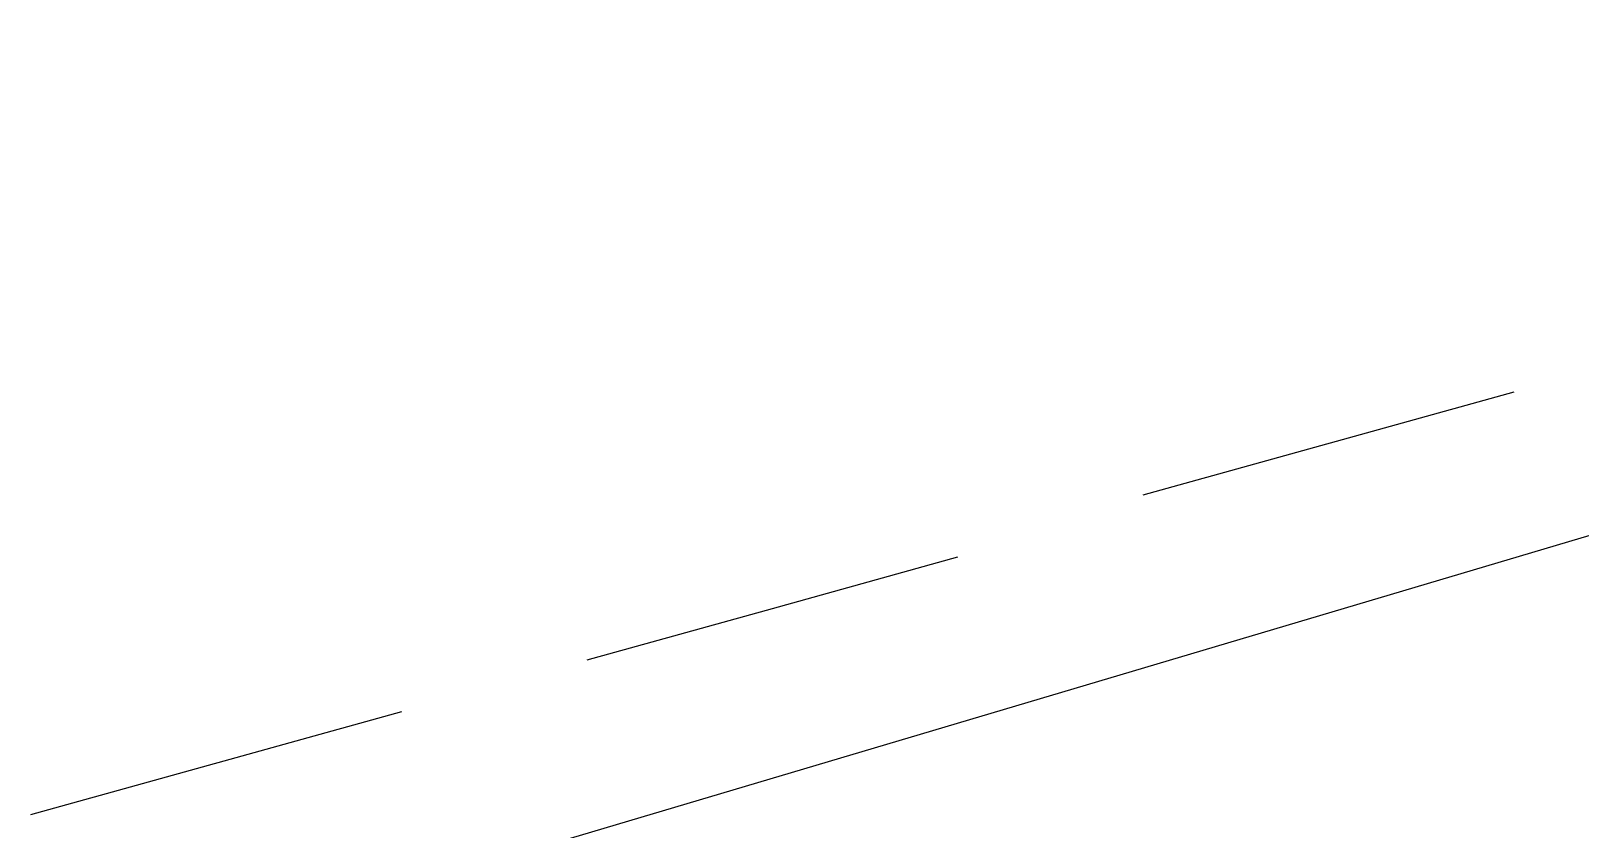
# Model space of a CAD drawing. Header units: feet. Extents: x -84 to 198, y -22 to 181.
# Drawn here: x 87.267 to 89.273, y 19.798 to 20.831 of the extents above; entities that cross this region are included whole.
import ezdxf

# ---------------------------------------------------------------- set-up
doc = ezdxf.new("R2010")
doc.units = ezdxf.units.FT
doc.layers.add('A-LINEA', color=7, linetype='CONTINUOUS')

msp = doc.modelspace()

# ---------------------------------------------------------------- linework, layer by layer
at = {"layer": 'A-LINEA'}
for p, q in [((87.9333, 19.7778), (91.48, 20.8311)), ((87.9333, 19.7778), (91.48, 20.8311)), ((88.7067, 20.2311), (89.1867, 20.3644)), ((88.7067, 20.2311), (89.1867, 20.3644)), ((87.2667, 19.8178), (87.7467, 19.9511)), ((87.2667, 19.8178), (87.7467, 19.9511))]:
    msp.add_line(p, q, dxfattribs=at)
msp.add_lwpolyline([(87.9867, 20.0178), (88.2267, 20.0844), (88.4667, 20.1511)], dxfattribs=at)
msp.add_lwpolyline([(87.9867, 20.0178), (88.2267, 20.0844), (88.4667, 20.1511)], dxfattribs=at)

doc.saveas('drawing.dxf')
